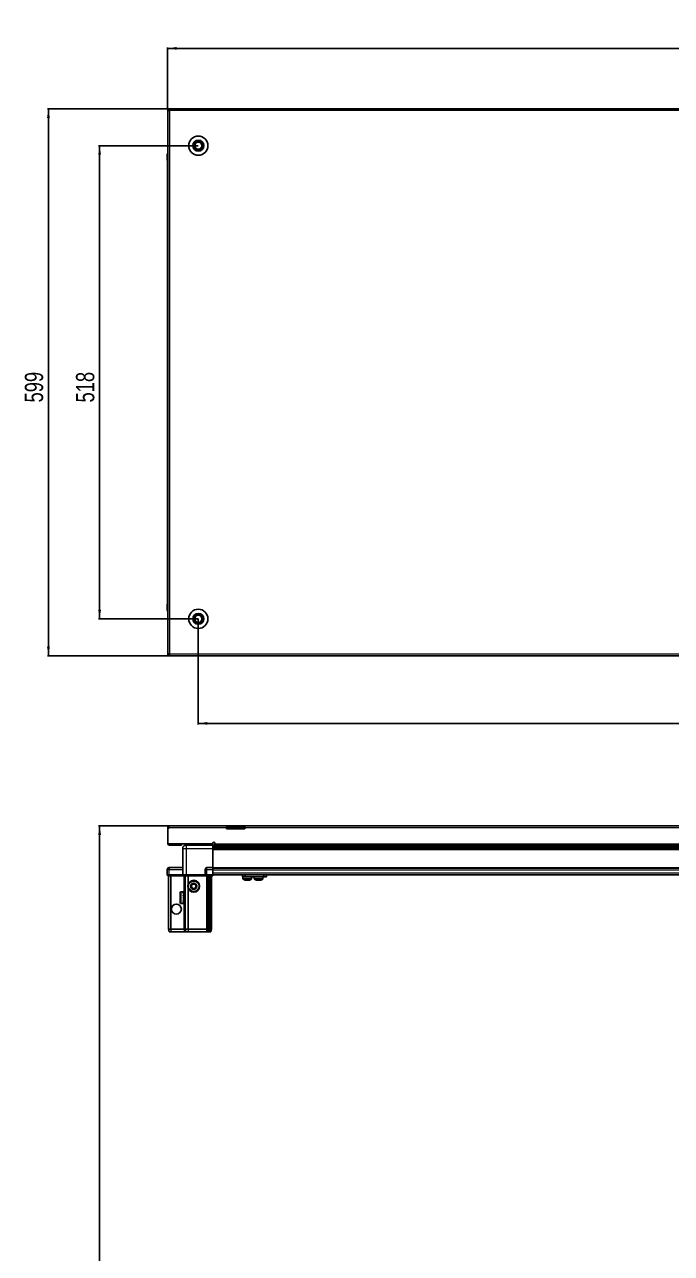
# Model space of a CAD drawing. Header units: millimetres. Extents: x 1315 to 6037, y -1123 to 1662.
# Drawn here: x 1315 to 2023, y 223 to 1568 of the extents above; entities that cross this region are included whole.
import ezdxf

# ---------------------------------------------------------------- set-up
doc = ezdxf.new("R2010")
doc.units = ezdxf.units.MM
doc.layers.add('FORMAT', color=7, linetype='Continuous')
doc.styles.add('SLDTEXTSTYLE0', font='TXT', dxfattribs={"width": 0.75})
doc.dimstyles.new('SLDDIMSTYLE0', dxfattribs={"dimtxt": 20, "dimasz": 10, "dimexe": 0, "dimexo": 0.0625, "dimgap": 5, "dimtad": 2, "dimdec": 1, "dimrnd": 1e-09, "dimzin": 12, "dimdsep": 46, "dimtxsty": 'SLDTEXTSTYLE0', "dimsah": 1, "dimcen": 0.09, "dimadec": 0, "dimazin": 3, "dimtfac": 1, "dimtofl": 0, "dimtmove": 0, "dimatfit": 3, "dimfxl": 0, "dimfrac": 2, "dimtolj": 1, "dimtzin": 12, "dimarcsym": 0})

# ---------------------------------------------------------------- blocks, each defined once
blk = doc.blocks.new('_D')
at = {"layer": 'FORMAT'}
for p, q in [((1471.3, 1475.8), (1339.8, 1475.8)), ((1340.8, 876.8), (1340.8, 1475.8)), ((1471.3, 876.8), (1339.8, 876.8))]:
    blk.add_line(p, q, dxfattribs=at)
for points in [[(1340.8, 1475.8), (1339.3, 1465.8), (1342.4, 1465.8)], [(1340.8, 876.8), (1342.4, 886.8), (1339.3, 886.8)]]:
    blk.add_solid(points, dxfattribs=at)
at = {"layer": 'FORMAT', "insert": (1315, 1154.2), "char_height": 20, "attachment_point": 1, "rotation": 90, "style": 'SLDTEXTSTYLE0'}
blk.add_mtext('599', dxfattribs=at)
blk = doc.blocks.new('_D_1')
at = {"layer": 'FORMAT'}
for p, q in [((1471.3, 1475.8), (1471.3, 1542.8)), ((2670.3, 1541.8), (1471.3, 1541.8)), ((2670.3, 1475.8), (2670.3, 1542.8))]:
    blk.add_line(p, q, dxfattribs=at)
for points in [[(1471.3, 1541.8), (1481.3, 1540.3), (1481.3, 1543.4)], [(2670.3, 1541.8), (2660.3, 1543.4), (2660.3, 1540.3)]]:
    blk.add_solid(points, dxfattribs=at)
at = {"layer": 'FORMAT', "insert": (2041.3, 1567.6), "char_height": 20, "attachment_point": 1, "style": 'SLDTEXTSTYLE0'}
blk.add_mtext('1199', dxfattribs=at)
blk = doc.blocks.new('_D_2')
at = {"layer": 'FORMAT'}
for p, q in [((1504.8, 917.3), (1504.8, 801.8)), ((2636.8, 917.3), (2636.8, 801.8)), ((1504.8, 802.8), (2636.8, 802.8))]:
    blk.add_line(p, q, dxfattribs=at)
for points in [[(1504.8, 802.8), (1514.8, 801.3), (1514.8, 804.4)], [(2636.8, 802.8), (2626.8, 804.4), (2626.8, 801.3)]]:
    blk.add_solid(points, dxfattribs=at)
at = {"layer": 'FORMAT', "insert": (2041.3, 828.6), "char_height": 20, "attachment_point": 1, "style": 'SLDTEXTSTYLE0'}
blk.add_mtext('1132', dxfattribs=at)
blk = doc.blocks.new('_D_4')
at = {"layer": 'FORMAT'}
for p, q in [((1504.8, 1435.3), (1395.8, 1435.3)), ((1396.8, 1435.3), (1396.8, 917.3)), ((1504.8, 917.3), (1395.8, 917.3))]:
    blk.add_line(p, q, dxfattribs=at)
for points in [[(1396.8, 1435.3), (1395.3, 1425.3), (1398.4, 1425.3)], [(1396.8, 917.3), (1398.4, 927.3), (1395.3, 927.3)]]:
    blk.add_solid(points, dxfattribs=at)
at = {"layer": 'FORMAT', "insert": (1371, 1154.2), "char_height": 20, "attachment_point": 1, "rotation": 90, "style": 'SLDTEXTSTYLE0'}
blk.add_mtext('518', dxfattribs=at)
blk = doc.blocks.new('_D_9')
at = {"layer": 'FORMAT'}
for p, q in [((2065, 690.8), (1395.8, 690.8)), ((1396.8, 690.8), (1396.8, -1116.2)), ((1473.4, -1116.2), (1395.8, -1116.2))]:
    blk.add_line(p, q, dxfattribs=at)
for points in [[(1396.8, 690.8), (1395.3, 680.8), (1398.4, 680.8)], [(1396.8, -1116.2), (1398.4, -1106.2), (1395.3, -1106.2)]]:
    blk.add_solid(points, dxfattribs=at)
at = {"layer": 'FORMAT', "insert": (1371, -242.2), "char_height": 20, "attachment_point": 1, "rotation": 90, "style": 'SLDTEXTSTYLE0'}
blk.add_mtext('1807', dxfattribs=at)

msp = doc.modelspace()

# ---------------------------------------------------------------- linework, layer by layer
at = {"color": 7, "linetype": 'Continuous', "lineweight": 25}
for p, q in [((1471.32, 1474.32), (1471.32, 1475.82)), ((1473.42, 1475.82), (1471.32, 1475.82)), ((1471.32, 1474.32), (1473.42, 1474.32)), ((1471.32, 1474.32), (1471.32, 1473.72)), ((1471.32, 1473.72), (1471.32, 878.92)), ((1471.32, 1473.72), (1473.42, 1473.72)), ((2668.22, 1475.82), (1473.42, 1475.82)), ((1473.42, 1475.82), (1473.42, 1473.72)), ((1470.82, 1425.82), (1470.82, 1419.32)), ((1470.82, 1419.32), (1470.82, 1425.82)), ((1470.82, 1419.32), (1470.82, 1419.32)), ((1471.32, 1419.32), (1470.82, 1419.32)), ((1470.97, 1419.32), (1470.97, 933.32)), ((1470.82, 926.82), (1470.82, 933.32)), ((1470.82, 933.32), (1470.82, 933.32)), ((1470.82, 933.32), (1470.82, 933.32)), ((1470.82, 933.32), (1470.82, 926.82)), ((1471.32, 933.32), (1470.82, 933.32)), ((1471.32, 925.5), (1471.32, 925.5)), ((1473.42, 878.92), (1471.32, 878.92)), ((1471.32, 878.92), (1471.32, 878.32)), ((1471.32, 878.32), (1471.32, 876.82)), ((1473.42, 878.32), (1471.32, 878.32)), ((1471.32, 876.82), (1473.42, 876.82)), ((1473.42, 878.92), (1473.42, 876.82)), ((1473.42, 876.82), (2668.22, 876.82)), ((1472.32, 688.45), (1471.32, 688.45)), ((1471.32, 688.45), (1471.32, 687.55)), ((1472.32, 687.55), (1471.32, 687.55)), ((1471.32, 687.55), (1471.32, 671.05)), ((1472.32, 688.45), (1472.32, 687.55)), ((1472.92, 690.55), (1535.82, 690.55)), ((1535.82, 688.45), (1535.82, 690.55)), ((1535.82, 690.55), (1545.82, 690.55)), ((1545.82, 689.05), (1535.82, 689.05)), ((1535.82, 687.55), (1535.82, 688.45)), ((1555.82, 687.55), (1535.82, 687.55)), ((1545.82, 690.55), (1555.82, 690.55)), ((1555.82, 689.05), (1545.82, 689.05)), ((1555.82, 690.55), (2585.82, 690.55)), ((1555.82, 690.55), (1555.82, 688.45)), ((1555.82, 687.55), (1555.82, 688.45)), ((1471.32, 671.05), (1520.82, 671.05)), ((1473.42, 669.55), (1484.32, 669.55)), ((1486.32, 669.55), (1484.32, 669.55)), ((1486.32, 671.05), (1486.32, 669.55)), ((1487.82, 637.05), (1487.82, 666.05)), ((1491.57, 671.05), (1491.57, 669.55)), ((1520.82, 669.55), (1491.82, 669.55)), ((1518.07, 669.55), (1518.07, 671.05)), ((1520.82, 671.05), (1520.82, 671.9)), ((1520.82, 671.05), (1520.82, 669.55)), ((1520.82, 668.9), (1544.7, 668.9)), ((2620.82, 667.11), (1520.82, 667.11)), ((2620.82, 667.07), (1520.82, 667.07)), ((1520.82, 666.05), (1520.82, 645.05)), ((1522.82, 671.9), (1522.82, 671.15)), ((1522.82, 669.05), (1522.82, 671.15)), ((1522.82, 669.05), (2058.32, 669.05)), ((1539.32, 669.05), (1539.32, 668.9)), ((1539.48, 669.05), (1539.48, 668.9)), ((1539.69, 669.05), (1539.69, 668.9)), ((1540.24, 669.05), (1540.24, 668.9)), ((1540.65, 669.05), (1540.65, 668.9)), ((1541.54, 669.05), (1541.54, 668.9)), ((1542.13, 669.05), (1542.13, 668.9)), ((1543.26, 669.05), (1543.26, 668.9)), ((1543.96, 669.05), (1543.96, 668.9)), ((1544.7, 668.9), (1545.24, 668.9)), ((1545.24, 669.05), (1545.24, 668.9)), ((1545.24, 668.9), (1545.97, 668.9)), ((1545.24, 668.9), (1545.24, 668.9)), ((1545.43, 669.05), (1545.43, 668.9)), ((1545.93, 669.05), (1545.93, 668.9)), ((1545.97, 668.9), (1545.98, 668.9)), ((1545.98, 669.05), (1545.98, 668.9)), ((1545.98, 668.9), (1546.94, 668.9)), ((1546.94, 668.9), (2594.7, 668.9)), ((1547.27, 669.05), (1547.27, 668.9)), ((1547.28, 669.05), (1547.28, 668.9)), ((1547.98, 669.05), (1547.98, 668.9)), ((1549.15, 669.05), (1549.15, 668.9)), ((1549.77, 669.05), (1549.77, 668.9)), ((1550.71, 669.05), (1550.71, 668.9)), ((1551.17, 669.05), (1551.17, 668.9)), ((1551.8, 669.05), (1551.8, 668.9)), ((1552.05, 669.05), (1552.05, 668.9)), ((1552.29, 669.05), (1552.29, 668.9)), ((1552.32, 669.05), (1552.32, 668.9)), ((1470.82, 637.05), (1470.82, 643.05)), ((1470.82, 637.05), (1470.82, 636.71)), ((1472.82, 637.05), (1470.82, 637.05)), ((1470.82, 637.05), (1470.82, 636.71)), ((1470.82, 637.05), (1470.82, 637.05)), ((1470.82, 636.71), (1471.32, 635.85)), ((1470.82, 636.71), (1471.32, 635.85)), ((1471.32, 635.85), (1472.82, 635.85)), ((1472.32, 577.55), (1472.32, 635.85)), ((1487.82, 645.05), (1472.82, 645.05)), ((1472.82, 637.05), (1487.62, 637.05)), ((1487.62, 635.85), (1472.82, 635.85)), ((1474.82, 577.55), (1474.82, 635.85)), ((1487.62, 637.05), (1487.82, 637.05)), ((1487.82, 635.85), (1487.62, 635.85)), ((1487.82, 637.05), (1487.82, 635.85)), ((1487.82, 637.05), (1491.82, 637.05)), ((1491.82, 635.85), (1487.82, 635.85)), ((1490.32, 577.55), (1490.32, 635.85)), ((1491.82, 637.05), (1512.12, 637.05)), ((1512.12, 635.85), (1491.82, 635.85)), ((1493.82, 627.05), (1493.82, 635.85)), ((1512.12, 637.05), (1512.32, 637.05)), ((1512.32, 635.85), (1512.12, 635.85)), ((1512.32, 637.05), (1512.32, 643.05)), ((1512.32, 637.05), (1512.32, 635.85)), ((1514.32, 637.05), (1512.32, 637.05)), ((1512.32, 637.05), (1514.32, 637.05)), ((1512.32, 635.85), (1513, 635.85)), ((1520.82, 635.85), (1513, 635.85)), ((1520.82, 645.05), (1514.32, 645.05)), ((1514.32, 637.05), (1520.82, 637.05)), ((1514.32, 636.71), (1520.82, 636.71)), ((1515.32, 577.55), (1515.32, 635.85)), ((1516.32, 577.55), (1516.32, 635.85)), ((1517.82, 577.55), (1517.82, 635.85)), ((1519.32, 577.55), (1519.32, 635.85)), ((1520.82, 643.05), (1520.82, 645.05)), ((1520.82, 644.4), (2620.82, 644.4)), ((1520.82, 637.05), (1520.82, 643.05)), ((1520.82, 637.2), (2620.82, 637.2)), ((1520.82, 637.05), (1520.82, 636.71)), ((1520.82, 636.71), (1520.82, 635.85)), ((1553.27, 634.7), (1553.27, 637.2)), ((1556.27, 634.7), (1553.27, 634.7)), ((1553.62, 634.7), (1553.62, 632.79)), ((1556.27, 637.2), (1556.27, 634.7)), ((1576.47, 634.7), (1556.27, 634.7)), ((1563.12, 632.79), (1563.12, 634.7)), ((1566.07, 634.7), (1566.07, 632.79)), ((1566.12, 634.7), (1566.12, 632.79)), ((1575.62, 632.79), (1575.62, 634.7)), ((1576.47, 634.7), (1576.47, 637.2)), ((1579.47, 634.7), (1576.47, 634.7)), ((1579.47, 637.2), (1579.47, 634.7)), ((1493.82, 577.55), (1493.82, 622.05)), ((1485.12, 606.35), (1485.12, 617.75)), ((1488.82, 618.55), (1485.92, 618.55)), ((1485.92, 605.55), (1488.82, 605.55)), ((1488.32, 618.45), (1488.82, 618.45)), ((1488.32, 618.45), (1488.32, 618.29)), ((1488.32, 618.29), (1488.82, 618.29)), ((1488.32, 617.8), (1488.82, 617.8)), ((1488.32, 617.8), (1488.32, 617.42)), ((1488.32, 617.42), (1488.82, 617.42)), ((1488.32, 616.58), (1488.82, 616.58)), ((1488.32, 616.58), (1488.32, 616.03)), ((1488.32, 616.03), (1488.82, 616.03)), ((1488.32, 614.92), (1488.82, 614.92)), ((1488.32, 614.92), (1488.32, 614.24)), ((1488.32, 614.24), (1488.82, 614.24)), ((1488.32, 612.98), (1488.82, 612.98)), ((1488.32, 612.98), (1488.32, 612.25)), ((1488.32, 612.68), (1488.82, 612.68)), ((1488.32, 612.25), (1488.82, 612.25)), ((1488.32, 610.95), (1488.82, 610.95)), ((1488.32, 610.95), (1488.32, 610.23)), ((1488.32, 610.82), (1488.82, 610.82)), ((1488.32, 610.23), (1488.82, 610.23)), ((1488.32, 609.02), (1488.82, 609.02)), ((1488.32, 609.02), (1488.32, 608.39)), ((1488.32, 608.39), (1488.82, 608.39)), ((1488.32, 607.39), (1488.82, 607.39)), ((1488.32, 607.39), (1488.32, 606.91)), ((1488.32, 606.91), (1488.82, 606.91)), ((1488.32, 606.22), (1488.82, 606.22)), ((1488.32, 606.22), (1488.32, 605.93)), ((1488.32, 605.93), (1488.82, 605.93)), ((1488.32, 605.62), (1488.82, 605.62)), ((1488.32, 605.62), (1488.32, 605.55)), ((1488.32, 605.55), (1488.82, 605.55)), ((1488.82, 618.45), (1488.82, 618.55)), ((1488.82, 618.29), (1488.82, 618.45)), ((1488.82, 617.8), (1488.82, 618.29)), ((1488.82, 617.42), (1488.82, 617.8)), ((1488.82, 616.58), (1488.82, 617.42)), ((1488.82, 616.03), (1488.82, 616.58)), ((1488.92, 616.45), (1488.82, 616.45)), ((1488.82, 614.92), (1488.82, 616.03)), ((1488.82, 614.24), (1488.82, 614.92)), ((1488.82, 612.98), (1488.82, 614.24)), ((1488.82, 612.68), (1488.82, 612.98)), ((1488.82, 610.95), (1488.82, 612.25)), ((1488.82, 610.23), (1488.82, 610.82)), ((1488.82, 609.02), (1488.82, 610.23)), ((1488.82, 608.39), (1488.82, 609.02)), ((1488.82, 607.39), (1488.82, 608.39)), ((1488.82, 607.65), (1488.92, 607.65)), ((1488.82, 606.91), (1488.82, 607.39)), ((1488.82, 606.22), (1488.82, 606.91)), ((1488.82, 605.93), (1488.82, 606.22)), ((1488.82, 605.62), (1488.82, 605.93)), ((1488.82, 605.55), (1488.82, 605.62)), ((1488.82, 605.55), (1488.82, 605.55)), ((1488.92, 614.93), (1488.92, 616.45)), ((1488.92, 607.65), (1488.92, 614.93)), ((1489.8, 615.36), (1489.32, 616.05)), ((1489.32, 608.05), (1489.32, 616.05)), ((1489.32, 608.05), (1489.8, 608.74)), ((1490.29, 616.05), (1489.8, 615.36)), ((1489.8, 608.74), (1489.8, 615.36)), ((1489.8, 608.74), (1490.29, 608.05)), ((1490.32, 616.05), (1490.29, 616.05)), ((1490.29, 608.05), (1490.29, 616.05)), ((1490.29, 608.05), (1490.32, 608.05)), ((1472.32, 577.55), (1473.12, 574.55)), ((1474.82, 577.55), (1472.32, 577.55)), ((1473.12, 574.55), (1474.97, 574.55)), ((1489.32, 577.55), (1474.82, 577.55)), ((1474.82, 577.55), (1474.97, 574.55)), ((1474.97, 574.55), (1489.32, 574.55)), ((1490.32, 577.55), (1489.32, 577.55)), ((1489.32, 574.55), (1491.12, 574.55)), ((1493.82, 577.55), (1490.32, 577.55)), ((1490.32, 577.55), (1491.12, 574.55)), ((1491.12, 574.55), (1494.15, 574.55)), ((1514.32, 577.55), (1493.82, 577.55)), ((1494.15, 574.55), (1493.82, 577.55)), ((1494.15, 574.55), (1514.32, 574.55)), ((1515.32, 577.55), (1514.32, 577.55)), ((1514.32, 574.55), (1516.12, 574.55)), ((1516.32, 577.55), (1515.32, 577.55)), ((1516.12, 574.55), (1515.32, 577.55)), ((1516.12, 574.55), (1516.86, 574.55)), ((1516.86, 574.55), (1516.32, 577.55)), ((1517.82, 577.55), (1516.32, 577.55)), ((1516.86, 574.55), (1517.36, 574.55)), ((1517.36, 574.55), (1517.82, 577.55)), ((1517.36, 574.55), (1518.52, 574.55)), ((1519.32, 577.55), (1517.82, 577.55)), ((1518.52, 574.55), (1519.32, 577.55))]:
    msp.add_line(p, q, dxfattribs=at)
at = {"color": 8, "linetype": 'Continuous', "lineweight": 18}
for p, q in [((1473.42, 1473.72), (1473.42, 878.92)), ((2668.22, 1473.72), (1473.42, 1473.72)), ((1471.32, 1425.82), (1470.82, 1425.82)), ((1471.32, 926.82), (1470.82, 926.82)), ((1473.42, 878.92), (2668.22, 878.92)), ((1535.82, 688.45), (1472.32, 688.45)), ((1545.82, 689.05), (1545.82, 690.55)), ((2585.82, 688.45), (1555.82, 688.45)), ((1473.42, 671.05), (1473.42, 669.55)), ((1484.32, 669.55), (1484.32, 671.05)), ((1491.82, 666.05), (1520.82, 666.05)), ((1491.82, 637.05), (1491.82, 666.05)), ((1520.82, 669.55), (1522.82, 669.55)), ((2620.82, 668.31), (1520.82, 668.31)), ((1520.82, 665.86), (2620.82, 665.86)), ((2620.82, 664.45), (1520.82, 664.45)), ((1522.82, 671.15), (2058.32, 671.15)), ((1470.82, 643.05), (1472.82, 643.05)), ((1472.82, 645.05), (1472.82, 643.05)), ((1472.82, 643.05), (1487.82, 643.05)), ((1472.82, 637.05), (1472.82, 643.05)), ((1472.82, 637.05), (1472.82, 635.85)), ((1487.62, 635.85), (1487.62, 637.05)), ((1489.32, 616.05), (1489.32, 635.85)), ((1491.82, 637.05), (1491.82, 635.85)), ((1512.12, 635.85), (1512.12, 637.05)), ((1512.32, 643.05), (1514.32, 643.05)), ((1514.32, 643.05), (1514.32, 645.05)), ((1514.32, 637.05), (1514.32, 643.05)), ((1514.32, 643.05), (1520.82, 643.05)), ((1514.32, 637.05), (1514.32, 636.71)), ((1514.32, 577.55), (1514.32, 635.85)), ((1520.82, 645.05), (2620.82, 645.05)), ((1520.82, 642.4), (2620.82, 642.4)), ((1520.82, 639.2), (2620.82, 639.2)), ((1563.12, 632.79), (1553.62, 632.79)), ((1562.93, 632.42), (1553.81, 632.42)), ((1566.12, 632.79), (1566.07, 632.79)), ((1575.62, 632.79), (1566.12, 632.79)), ((1566.31, 632.42), (1566.26, 632.42)), ((1575.43, 632.42), (1566.31, 632.42)), ((1485.92, 605.55), (1485.92, 618.55)), ((1489.32, 577.55), (1489.32, 608.05)), ((1489.32, 577.55), (1489.32, 574.55)), ((1514.32, 574.55), (1514.32, 577.55))]:
    msp.add_line(p, q, dxfattribs=at)
at = {"color": 7, "linetype": 'Continuous', "lineweight": 25}
for centre, radius in [((1504.82, 1435.32), 10.5), ((1504.82, 1435.32), 6), ((1504.82, 1435.32), 3.9), ((1504.82, 917.32), 10.5), ((1504.82, 917.32), 6), ((1504.82, 917.32), 3.9), ((1499.82, 624.55), 6.5), ((1499.82, 624.55), 3.46), ((1480.82, 599.55), 5.5)]:
    msp.add_circle(centre, radius, dxfattribs=at)
at = {"color": 8, "linetype": 'Continuous', "lineweight": 18}
msp.add_circle((1499.82, 624.55), 5.7, dxfattribs=at)
at = {"color": 7, "linetype": 'Continuous', "lineweight": 25}
for centre, radius, start, end in [((1504.82, 1435.32), 4.62, 60, 120), ((1472.82, 1425.82), 2, 138.57492, 180), ((1472.82, 1425.82), 2, 138.59038, 180), ((1504.82, 1435.32), 4.62, 120, 180), ((1504.82, 1435.32), 4.62, 180, 240), ((1504.82, 1435.32), 4.62, 240, 300), ((1504.82, 1435.32), 4.62, 0, 60), ((1504.82, 1435.32), 4.62, 300, 0), ((1472.82, 926.82), 2, 180, 221.39416), ((1504.82, 917.32), 4.62, 120, 180), ((1504.82, 917.32), 4.62, 180, 240), ((1504.82, 917.32), 4.62, 60, 120), ((1504.82, 917.32), 4.62, 360, 60), ((1504.82, 917.32), 4.62, 300, 360), ((1504.82, 917.32), 4.62, 240, 300), ((1521.82, 671.9), 1, 0, 180), ((1473.42, 671.65), 2.1, 196.60155, 270), ((1472.82, 643.05), 2, 90, 180), ((1514.32, 643.05), 2, 90, 180), ((1554.07, 632.79), 0.45, 180, 235.28209), ((1558.37, 639), 8, 235.28209, 258.9392), ((1558.37, 639), 8, 281.00757, 304.71791), ((1562.67, 632.79), 0.45, 304.71791, 0), ((1566.52, 632.79), 0.45, 180, 235.28209), ((1566.57, 632.79), 0.45, 180, 235.28209), ((1570.82, 639), 8, 235.28209, 255.8287), ((1570.87, 639), 8, 235.28209, 259.06255), ((1570.87, 639), 8, 280.87532, 304.71791), ((1575.17, 632.79), 0.45, 304.71791, 0), ((1499.82, 624.55), 2.5, 134.92207, 194.92207), ((1499.82, 624.55), 2.5, 194.92207, 254.92207), ((1499.82, 624.55), 2.5, 74.92207, 134.92207), ((1499.82, 624.55), 2.5, 254.92207, 314.92207), ((1499.82, 624.55), 2.5, 14.92207, 74.92207), ((1499.82, 624.55), 2.5, 314.92207, 14.92207), ((1485.92, 617.75), 0.8, 90, 180), ((1485.92, 606.35), 0.8, 180, 270), ((1489.32, 616.45), 0.4, 180, 270), ((1489.32, 607.65), 0.4, 90, 180)]:
    msp.add_arc(centre, radius, start, end, dxfattribs=at)
msp.add_ellipse((1514.32, 633.25), major_axis=(0, 3.46), ratio=0.5773503, start_param=0, end_param=0.7227342, dxfattribs=at)
for points, knots in [([(1500.2, 1435.32), (1500.53, 1435.9), (1501.1, 1436.88), (1501.92, 1438.3), (1502.33, 1439.01), (1502.51, 1439.32)], [0, 0, 0, 0, 0.4391308, 0.7513783, 1, 1, 1, 1]), ([(1502.51, 1431.32), (1502.18, 1431.9), (1501.61, 1432.88), (1500.79, 1434.3), (1500.38, 1435.01), (1500.2, 1435.32)], [0, 0, 0, 0, 0.4391308, 0.7513783, 1, 1, 1, 1]), ([(1502.51, 1439.32), (1502.71, 1439.32), (1503.42, 1439.32), (1504.72, 1439.32), (1506.11, 1439.32), (1506.86, 1439.32), (1507.13, 1439.32)], [0, 0, 0, 0, 0.1393293, 0.4852696, 0.8163565, 1, 1, 1, 1]), ([(1507.13, 1431.32), (1506.86, 1431.32), (1506.11, 1431.32), (1504.72, 1431.32), (1503.42, 1431.32), (1502.71, 1431.32), (1502.51, 1431.32)], [0, 0, 0, 0, 0.1836435, 0.5147304, 0.8606707, 1, 1, 1, 1]), ([(1507.13, 1439.32), (1507.46, 1438.75), (1508.03, 1437.77), (1508.85, 1436.35), (1509.26, 1435.64), (1509.44, 1435.32)], [0, 0, 0, 0, 0.4391308, 0.7513783, 1, 1, 1, 1]), ([(1509.44, 1435.32), (1509.11, 1434.75), (1508.54, 1433.77), (1507.72, 1432.35), (1507.31, 1431.64), (1507.13, 1431.32)], [0, 0, 0, 0, 0.4391308, 0.7513783, 1, 1, 1, 1]), ([(1500.2, 917.32), (1500.53, 917.9), (1501.1, 918.88), (1501.92, 920.3), (1502.33, 921.01), (1502.51, 921.32)], [0, 0, 0, 0, 0.4391308, 0.7513783, 1, 1, 1, 1]), ([(1502.51, 913.32), (1502.18, 913.9), (1501.61, 914.88), (1500.79, 916.3), (1500.38, 917.01), (1500.2, 917.32)], [0, 0, 0, 0, 0.4391308, 0.7513783, 1, 1, 1, 1]), ([(1502.51, 921.32), (1502.71, 921.32), (1503.42, 921.32), (1504.72, 921.32), (1506.11, 921.32), (1506.86, 921.32), (1507.13, 921.32)], [0, 0, 0, 0, 0.1393293, 0.4852696, 0.8163565, 1, 1, 1, 1]), ([(1507.13, 921.32), (1507.46, 920.75), (1508.03, 919.77), (1508.85, 918.35), (1509.26, 917.64), (1509.44, 917.32)], [0, 0, 0, 0, 0.4391308, 0.7513783, 1, 1, 1, 1]), ([(1509.44, 917.32), (1509.11, 916.75), (1508.54, 915.77), (1507.72, 914.35), (1507.31, 913.64), (1507.13, 913.32)], [0, 0, 0, 0, 0.4391308, 0.7513783, 1, 1, 1, 1]), ([(1507.13, 913.32), (1506.86, 913.32), (1506.11, 913.32), (1504.72, 913.32), (1503.42, 913.32), (1502.71, 913.32), (1502.51, 913.32)], [0, 0, 0, 0, 0.1836435, 0.5147304, 0.8606707, 1, 1, 1, 1]), ([(1472.92, 690.46), (1472.84, 690.44), (1472.52, 690.4), (1472.03, 690.07), (1471.57, 689.52), (1471.35, 688.94), (1471.33, 688.57), (1471.32, 688.45)], [0, 0, 0, 0, 0.0892624, 0.3475085, 0.6057515, 0.8639944, 1, 1, 1, 1]), ([(1472.32, 688.45), (1472.37, 688.7), (1472.46, 689.19), (1472.59, 689.84), (1472.72, 690.3), (1472.83, 690.52), (1472.9, 690.54), (1472.92, 690.55)], [0, 0, 0, 0, 0.2302553, 0.4485219, 0.6667858, 0.8850496, 1, 1, 1, 1]), ([(1487.82, 666.05), (1487.87, 666.49), (1487.94, 667.17), (1488.38, 667.98), (1488.83, 668.54), (1489.39, 668.99), (1490.2, 669.43), (1490.88, 669.5), (1491.32, 669.55)], [0, 0, 0, 0, 0.2394568, 0.3683607, 0.5, 0.6316393, 0.7605432, 1, 1, 1, 1]), ([(1491.82, 669.55), (1491.75, 669.55), (1491.62, 669.55), (1491.46, 669.55), (1491.34, 669.55), (1491.33, 669.55), (1491.32, 669.55)], [0, 0, 0, 0, 0.2493943, 0.5003335, 0.7501667, 1, 1, 1, 1]), ([(1520.82, 666.05), (1520.82, 666.44), (1520.82, 667.23), (1520.82, 668.28), (1520.82, 669.07), (1520.82, 669.49), (1520.82, 669.53), (1520.82, 669.55)], [0, 0, 0, 0, 0.2146939, 0.4293877, 0.6440816, 0.8587754, 1, 1, 1, 1]), ([(1497.03, 625.3), (1497.4, 625.66), (1498.08, 626.34), (1498.76, 627.02), (1499.08, 627.34)], [0, 0, 0, 0, 0.5346859, 1, 1, 1, 1]), ([(1497.78, 622.51), (1497.69, 622.84), (1497.48, 623.64), (1497.22, 624.6), (1497.06, 625.18), (1497.03, 625.3)], [0, 0, 0, 0, 0.36290056, 0.86687533, 1, 1, 1, 1]), ([(1500.56, 621.76), (1500.07, 621.89), (1499.13, 622.14), (1498.21, 622.39), (1497.78, 622.51)], [0, 0, 0, 0, 0.5346859, 1, 1, 1, 1]), ([(1499.08, 627.34), (1499.57, 627.2), (1500.51, 626.95), (1501.43, 626.7), (1501.86, 626.59)], [0, 0, 0, 0, 0.5346859, 1, 1, 1, 1]), ([(1502.61, 623.8), (1502.24, 623.43), (1501.56, 622.75), (1500.88, 622.07), (1500.56, 621.76)], [0, 0, 0, 0, 0.53468586, 1, 1, 1, 1]), ([(1501.86, 626.59), (1501.9, 626.47), (1502.05, 625.89), (1502.31, 624.93), (1502.52, 624.13), (1502.61, 623.8)], [0, 0, 0, 0, 0.1331247, 0.6370994, 1, 1, 1, 1]), ([(1556.87, 631.14), (1556.87, 631.14), (1556.87, 631.14), (1556.73, 631.17), (1556.55, 631.22), (1556.4, 631.28), (1556.33, 631.31), (1556.32, 631.32), (1556.32, 631.32), (1556.33, 631.32), (1556.35, 631.32), (1556.42, 631.3), (1556.71, 631.23), (1557.09, 631.16), (1557.51, 631.13), (1557.78, 631.16), (1557.94, 631.22), (1558.04, 631.29), (1558.11, 631.32), (1558.14, 631.32), (1558.16, 631.32), (1558.18, 631.32), (1558.22, 631.31), (1558.32, 631.28), (1558.48, 631.21), (1558.7, 631.15), (1559, 631.13), (1559.34, 631.16), (1559.65, 631.2), (1559.89, 631.26), (1560.01, 631.28), (1560.09, 631.3), (1560.14, 631.31), (1560.18, 631.32), (1560.2, 631.32), (1560.2, 631.32), (1560.2, 631.32)], [0, 0, 0, 0, 0.0260981, 0.0798373, 0.1372046, 0.1783571, 0.1990393, 0.2033396, 0.2076895, 0.2107229, 0.2145438, 0.2214795, 0.2486016, 0.3557772, 0.404897, 0.4544227, 0.54605, 0.5914038, 0.5971187, 0.6013251, 0.6043817, 0.6074438, 0.6119905, 0.6242286, 0.6785193, 0.7597502, 0.8043048, 0.8490258, 0.923625, 0.9513598, 0.9687075, 0.9799959, 0.9911421, 0.9954732, 0.998845, 1, 1, 1, 1]), ([(1560.2, 631.32), (1560.21, 631.32), (1560.21, 631.32), (1560.22, 631.31), (1560.17, 631.28), (1560.03, 631.21), (1559.9, 631.16), (1559.84, 631.13), (1559.88, 631.14), (1559.9, 631.15)], [0, 0, 0, 0, 0.0151829, 0.0365363, 0.0956997, 0.3601423, 0.6752387, 0.8745348, 1, 1, 1, 1]), ([(1569.36, 631.14), (1569.36, 631.14), (1569.38, 631.14), (1569.24, 631.19), (1569.08, 631.25), (1568.96, 631.3), (1568.96, 631.32), (1568.96, 631.32), (1568.98, 631.32), (1569, 631.32), (1569.09, 631.3), (1569.43, 631.22), (1569.86, 631.14), (1570.29, 631.14), (1570.51, 631.17), (1570.68, 631.22), (1570.8, 631.28), (1570.88, 631.31), (1570.93, 631.32), (1570.95, 631.32), (1570.98, 631.32), (1571, 631.32), (1571.06, 631.3), (1571.19, 631.23), (1571.34, 631.16), (1571.65, 631.13), (1572.04, 631.16), (1572.42, 631.22), (1572.72, 631.29), (1572.83, 631.32), (1572.85, 631.32), (1572.86, 631.32), (1572.87, 631.32), (1572.87, 631.31), (1572.81, 631.28), (1572.63, 631.21), (1572.43, 631.15), (1572.39, 631.15), (1572.38, 631.14)], [0, 0, 0, 0, 0.0283629, 0.0806823, 0.1383562, 0.1672924, 0.1709175, 0.1737955, 0.1766977, 0.1800498, 0.1863992, 0.2130773, 0.319019, 0.3539804, 0.3992833, 0.4476446, 0.4823368, 0.4997721, 0.5033973, 0.5070643, 0.5096216, 0.5128427, 0.5186896, 0.5415539, 0.6319042, 0.6733129, 0.7150637, 0.7923067, 0.8305407, 0.8353583, 0.8389044, 0.8414812, 0.8440625, 0.8478955, 0.8582124, 0.9039802, 0.9724588, 1, 1, 1, 1])]:
    msp.add_open_spline(points, degree=3, knots=knots, dxfattribs=at)
at = {"color": 8, "linetype": 'Continuous', "lineweight": 18}
msp.add_open_spline([(1487.82, 666.05), (1487.88, 666.05), (1488, 666.05), (1488.93, 666.05), (1490.25, 666.05), (1491.3, 666.05), (1491.82, 666.05)], degree=3, dxfattribs=at)
msp.add_open_spline([(1491.82, 666.05), (1491.82, 666.49), (1491.82, 667.17), (1491.82, 667.98), (1491.82, 668.54), (1491.82, 668.99), (1491.82, 669.43), (1491.82, 669.5), (1491.82, 669.55)], degree=3, knots=[0, 0, 0, 0, 0.2394568, 0.3683607, 0.5, 0.6316393, 0.7605432, 1, 1, 1, 1], dxfattribs=at)

# ---------------------------------------------------------------- dimensions: what is measured, and where the dimension line sits
at = {"layer": 'FORMAT'}
for base, p1, p2, picture, middle in [((1471.32, 1541.82), (2670.32, 1475.82), (1471.32, 1475.82), '_D_1', (2070.82, 1541.82)), ((2636.82, 802.82), (1504.82, 917.32), (2636.82, 917.32), '_D_2', (2070.82, 802.82))]:
    dim = msp.add_linear_dim(base=base, p1=p1, p2=p2, dimstyle='SLDDIMSTYLE0', dxfattribs=at)
    dim.commit()
    dim.dimension.update_dxf_attribs({"geometry": picture, "text_midpoint": middle, "dimtype": 160})
for base, p1, p2, picture, middle in [((1340.82, 1475.82), (1471.32, 876.82), (1471.32, 1475.82), '_D', (1340.82, 1176.32)), ((1396.82, 917.32), (1504.82, 1435.32), (1504.82, 917.32), '_D_4', (1396.82, 1176.32)), ((1396.82, -1116.15), (2065.03, 690.85), (1473.42, -1116.15), '_D_9', (1396.82, -212.65))]:
    dim = msp.add_linear_dim(base=base, p1=p1, p2=p2, angle=90, dimstyle='SLDDIMSTYLE0', dxfattribs=at)
    dim.commit()
    dim.dimension.update_dxf_attribs({"geometry": picture, "text_midpoint": middle, "dimtype": 160})

doc.saveas('drawing.dxf')
